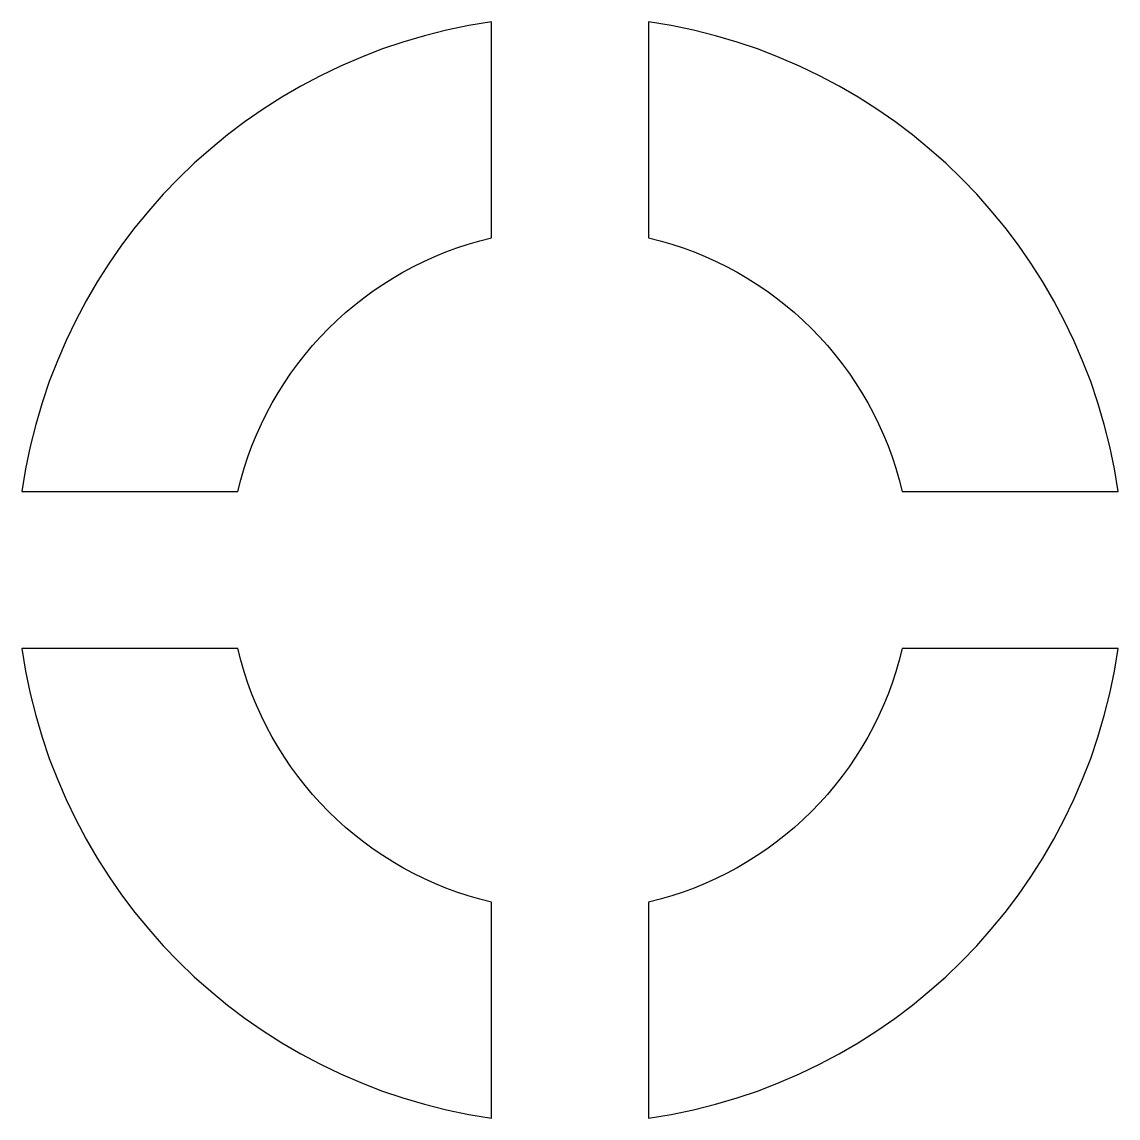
# Model space of a CAD drawing. Header units: millimetres. Extents: x -2.97 to 2.97, y -2.97 to 2.97.
import ezdxf

# ---------------------------------------------------------------- set-up
doc = ezdxf.new("R2010")
doc.units = ezdxf.units.MM
doc.layers.get('0').update_dxf_attribs({"linetype": 'CONTINUOUS'})

msp = doc.modelspace()

# ---------------------------------------------------------------- linework, layer by layer
for points in [[(-0.425, 2.9697, 0.333196), (-2.9697, 0.425), (-1.8005, 0.425, -0.284092), (-0.425, 1.8005)], [(1.8005, 0.425), (2.9697, 0.425, 0.333196), (0.425, 2.9697), (0.425, 1.8005, -0.284092)], [(-1.8005, -0.425), (-2.9697, -0.425, 0.333196), (-0.425, -2.9697), (-0.425, -1.8005, -0.284092)], [(0.425, -1.8005), (0.425, -2.9697, 0.333196), (2.9697, -0.425), (1.8005, -0.425, -0.284092)]]:
    msp.add_lwpolyline(points, format="xyb", close=True)

doc.saveas('drawing.dxf')
